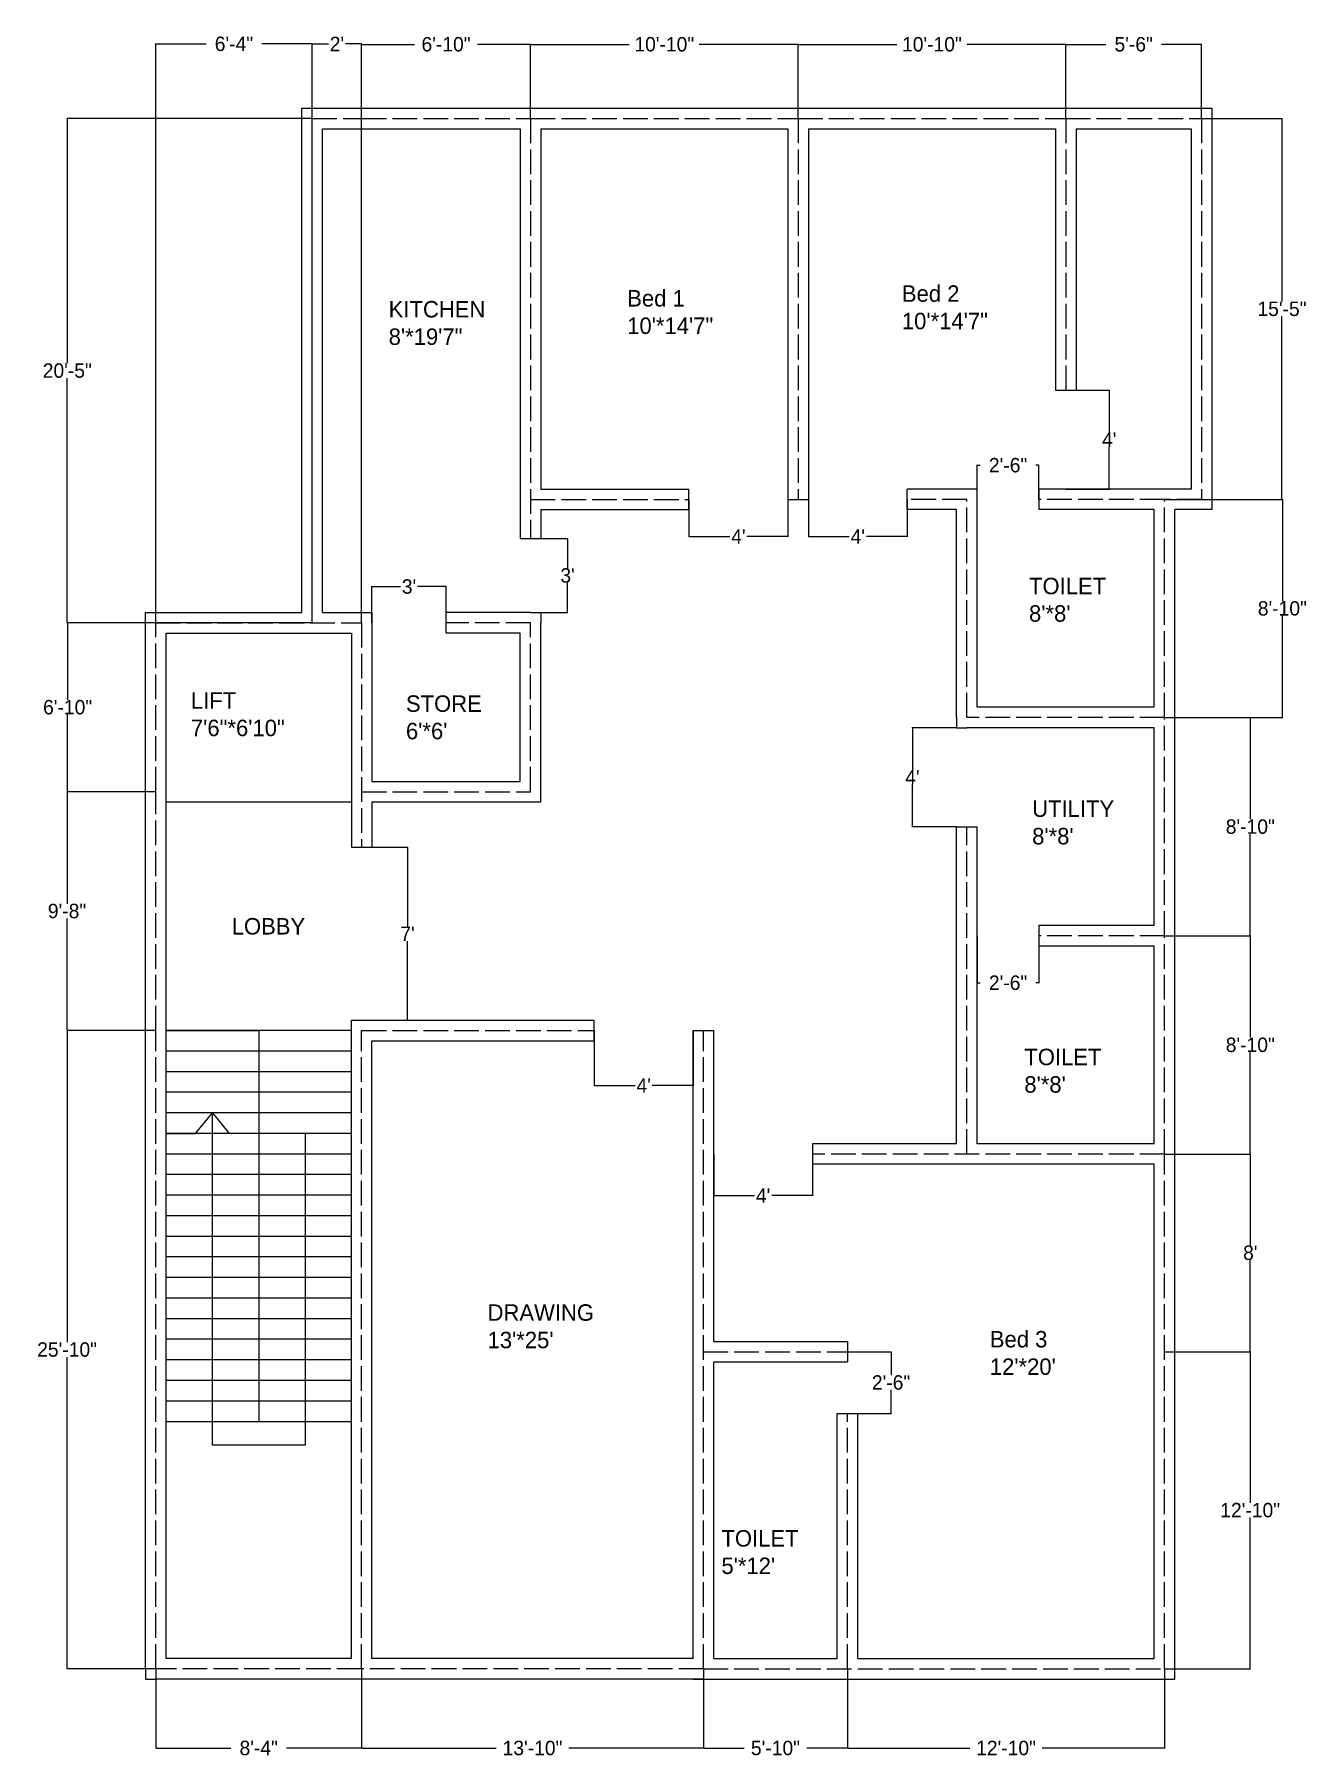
# Model space of a CAD drawing. Header units: inches. Extents: x -303 to 316, y -33 to 804.
import ezdxf

# ---------------------------------------------------------------- set-up
doc = ezdxf.new("R2010")
doc.units = ezdxf.units.IN
doc.header["$MEASUREMENT"] = 0
doc.linetypes.add('ACAD_ISO02W100', pattern=[15, 12, -3])
doc.layers.add('Layer1', color=7, linetype='ACAD_ISO02W100')
doc.dimstyles.get("Standard").update_dxf_attribs({"dimtxt": 7, "dimasz": 0.18, "dimexe": 0.18, "dimexo": 0.0625, "dimgap": 0.09, "dimtad": 0, "dimtih": 1, "dimtoh": 1, "dimdec": 0, "dimzin": 0, "dimdsep": 46, "dimlunit": 4, "dimtxsty": 'Standard', "dimcen": 0.09, "dimadec": 0, "dimazin": 0, "dimtfac": 1, "dimtdec": 0, "dimtofl": 0, "dimtmove": 0, "dimatfit": 3, "dimfxl": 1, "dimtolj": 1, "dimtzin": 0, "dimarcsym": 0})

# ---------------------------------------------------------------- blocks, each defined once
blk = doc.blocks.new('*D5')
at = {"color": 0, "lineweight": -2}
for p, q in [((-168.36, 763.47), (-287.46, 763.47)), ((-287.28, 763.29), (-287.28, 644.56)), ((-287.28, 518.65), (-287.28, 637.38)), ((-168.36, 518.47), (-287.46, 518.47))]:
    blk.add_line(p, q, dxfattribs=at)
at = {"color": 0}
for points in [[(-287.31, 763.29), (-287.25, 763.29), (-287.28, 763.47)], [(-287.31, 518.65), (-287.25, 518.65), (-287.28, 518.47)]]:
    blk.add_solid(points, dxfattribs=at)
at = {"layer": 'Defpoints', "color": 0}
for p in [(-287.28, 763.47), (-168.29, 763.47), (-168.29, 518.47)]:
    blk.add_point(p, dxfattribs=at)
at = {"color": 0, "insert": (-287.28, 640.97), "char_height": 7, "attachment_point": 5}
blk.add_mtext('\\A1;20\'-5"', dxfattribs=at)
blk = doc.blocks.new('*D6')
at = {"color": 0, "lineweight": -2}
for p, q in [((-244.29, 518.53), (-244.29, 799.86)), ((-244.11, 799.68), (-219.83, 799.68)), ((-168.54, 799.68), (-192.82, 799.68)), ((-168.36, 518.53), (-168.36, 799.86))]:
    blk.add_line(p, q, dxfattribs=at)
at = {"color": 0}
for points in [[(-244.11, 799.71), (-244.11, 799.65), (-244.29, 799.68)], [(-168.54, 799.71), (-168.54, 799.65), (-168.36, 799.68)]]:
    blk.add_solid(points, dxfattribs=at)
at = {"layer": 'Defpoints', "color": 0}
for p in [(-168.36, 799.68), (-244.29, 518.47), (-168.36, 518.47)]:
    blk.add_point(p, dxfattribs=at)
at = {"color": 0, "insert": (-206.32, 799.68), "char_height": 7, "attachment_point": 5}
blk.add_mtext('\\A1;6\'-4"', dxfattribs=at)
blk = doc.blocks.new('*D7')
at = {"color": 0, "lineweight": -2}
for p, q in [((-168.29, 518.53), (-168.29, 799.83)), ((-168.11, 799.65), (-160.47, 799.65)), ((-144.47, 799.65), (-152.12, 799.65)), ((-144.29, 518.53), (-144.29, 799.83))]:
    blk.add_line(p, q, dxfattribs=at)
at = {"color": 0}
for points in [[(-168.11, 799.68), (-168.11, 799.62), (-168.29, 799.65)], [(-144.47, 799.68), (-144.47, 799.62), (-144.29, 799.65)]]:
    blk.add_solid(points, dxfattribs=at)
at = {"layer": 'Defpoints', "color": 0}
for p in [(-144.29, 799.65), (-168.29, 518.47), (-144.29, 518.47)]:
    blk.add_point(p, dxfattribs=at)
at = {"color": 0, "insert": (-156.29, 799.65), "char_height": 7, "attachment_point": 5}
blk.add_mtext("\\A1;2'", dxfattribs=at)
blk = doc.blocks.new('*D8')
at = {"color": 0, "lineweight": -2}
for p, q in [((-144.29, 763.53), (-144.29, 799.65)), ((-144.11, 799.47), (-118.55, 799.47)), ((-62.47, 799.47), (-88.04, 799.47)), ((-62.29, 763.53), (-62.29, 799.65))]:
    blk.add_line(p, q, dxfattribs=at)
at = {"color": 0}
for points in [[(-144.11, 799.5), (-144.11, 799.44), (-144.29, 799.47)], [(-62.47, 799.5), (-62.47, 799.44), (-62.29, 799.47)]]:
    blk.add_solid(points, dxfattribs=at)
at = {"layer": 'Defpoints', "color": 0}
for p in [(-62.29, 799.47), (-144.29, 763.47), (-62.29, 763.47)]:
    blk.add_point(p, dxfattribs=at)
at = {"color": 0, "insert": (-103.29, 799.47), "char_height": 7, "attachment_point": 5}
blk.add_mtext('\\A1;6\'-10"', dxfattribs=at)
blk = doc.blocks.new('*D9')
at = {"color": 0, "lineweight": -2}
for p, q in [((-62.29, 763.53), (-62.29, 799.65)), ((-62.11, 799.47), (-14.3, 799.47)), ((67.53, 799.47), (19.71, 799.47)), ((67.71, 763.53), (67.71, 799.65))]:
    blk.add_line(p, q, dxfattribs=at)
at = {"color": 0}
for points in [[(-62.11, 799.5), (-62.11, 799.44), (-62.29, 799.47)], [(67.53, 799.5), (67.53, 799.44), (67.71, 799.47)]]:
    blk.add_solid(points, dxfattribs=at)
at = {"layer": 'Defpoints', "color": 0}
for p in [(67.71, 799.47), (-62.29, 763.47), (67.71, 763.47)]:
    blk.add_point(p, dxfattribs=at)
at = {"color": 0, "insert": (2.71, 799.47), "char_height": 7, "attachment_point": 5}
blk.add_mtext('\\A1;10\'-10"', dxfattribs=at)
blk = doc.blocks.new('*D10')
at = {"color": 0, "lineweight": -2}
for p, q in [((67.71, 763.6), (67.71, 799.65)), ((67.89, 799.47), (115.7, 799.47)), ((197.53, 799.47), (149.71, 799.47)), ((197.71, 763.53), (197.71, 799.65))]:
    blk.add_line(p, q, dxfattribs=at)
at = {"color": 0}
for points in [[(67.89, 799.5), (67.89, 799.44), (67.71, 799.47)], [(197.53, 799.5), (197.53, 799.44), (197.71, 799.47)]]:
    blk.add_solid(points, dxfattribs=at)
at = {"layer": 'Defpoints', "color": 0}
for p in [(197.71, 799.47), (67.71, 763.53), (197.71, 763.47)]:
    blk.add_point(p, dxfattribs=at)
at = {"color": 0, "insert": (132.71, 799.47), "char_height": 7, "attachment_point": 5}
blk.add_mtext('\\A1;10\'-10"', dxfattribs=at)
blk = doc.blocks.new('*D12')
at = {"color": 0, "lineweight": -2}
for p, q in [((197.71, 763.6), (197.71, 799.65)), ((197.89, 799.47), (217.2, 799.47)), ((263.53, 799.47), (244.21, 799.47)), ((263.71, 763.53), (263.71, 799.65))]:
    blk.add_line(p, q, dxfattribs=at)
at = {"color": 0}
for points in [[(197.89, 799.5), (197.89, 799.44), (197.71, 799.47)], [(263.53, 799.5), (263.53, 799.44), (263.71, 799.47)]]:
    blk.add_solid(points, dxfattribs=at)
at = {"layer": 'Defpoints', "color": 0}
for p in [(263.71, 799.47), (197.71, 763.53), (263.71, 763.47)]:
    blk.add_point(p, dxfattribs=at)
at = {"color": 0, "insert": (230.71, 799.47), "char_height": 7, "attachment_point": 5}
blk.add_mtext('\\A1;5\'-6"', dxfattribs=at)
blk = doc.blocks.new('*D13')
at = {"color": 0, "lineweight": -2}
for p, q in [((263.77, 763.47), (302.93, 763.47)), ((302.75, 763.29), (302.75, 674.56)), ((302.75, 578.65), (302.75, 667.38)), ((263.77, 578.47), (302.93, 578.47))]:
    blk.add_line(p, q, dxfattribs=at)
at = {"color": 0}
for points in [[(302.72, 763.29), (302.78, 763.29), (302.75, 763.47)], [(302.72, 578.65), (302.78, 578.65), (302.75, 578.47)]]:
    blk.add_solid(points, dxfattribs=at)
at = {"layer": 'Defpoints', "color": 0}
for p in [(263.71, 763.47), (263.71, 578.47), (302.75, 578.47)]:
    blk.add_point(p, dxfattribs=at)
at = {"color": 0, "insert": (302.75, 670.97), "char_height": 7, "attachment_point": 5}
blk.add_mtext('\\A1;15\'-5"', dxfattribs=at)
blk = doc.blocks.new('*D14')
at = {"color": 0, "lineweight": -2}
for p, q in [((197.77, 631.47), (219.02, 631.47)), ((218.84, 631.29), (218.84, 611.06)), ((218.84, 583.65), (218.84, 603.88)), ((197.77, 583.47), (219.02, 583.47))]:
    blk.add_line(p, q, dxfattribs=at)
at = {"color": 0}
for points in [[(218.81, 631.29), (218.87, 631.29), (218.84, 631.47)], [(218.81, 583.65), (218.87, 583.65), (218.84, 583.47)]]:
    blk.add_solid(points, dxfattribs=at)
at = {"layer": 'Defpoints', "color": 0}
for p in [(197.71, 631.47), (197.71, 583.47), (218.84, 583.47)]:
    blk.add_point(p, dxfattribs=at)
at = {"color": 0, "insert": (218.84, 607.47), "char_height": 7, "attachment_point": 5}
blk.add_mtext("\\A1;4'", dxfattribs=at)
blk = doc.blocks.new('*D16')
at = {"color": 0, "lineweight": -2}
for p, q in [((154.71, 578.53), (154.71, 595.21)), ((154.89, 595.03), (156.2, 595.03)), ((184.53, 595.03), (183.21, 595.03)), ((184.71, 578.53), (184.71, 595.21))]:
    blk.add_line(p, q, dxfattribs=at)
at = {"color": 0}
for points in [[(154.89, 595.06), (154.89, 595), (154.71, 595.03)], [(184.53, 595.06), (184.53, 595), (184.71, 595.03)]]:
    blk.add_solid(points, dxfattribs=at)
at = {"layer": 'Defpoints', "color": 0}
for p in [(154.71, 595.03), (154.71, 578.47), (184.71, 578.47)]:
    blk.add_point(p, dxfattribs=at)
at = {"color": 0, "insert": (169.71, 595.03), "char_height": 7, "attachment_point": 5}
blk.add_mtext('\\A1;2\'-6"', dxfattribs=at)
blk = doc.blocks.new('*D17')
at = {"color": 0, "lineweight": -2}
for p, q in [((72.71, 578.41), (72.71, 560.23)), ((120.71, 578.41), (120.71, 560.23)), ((72.89, 560.41), (92.53, 560.41)), ((120.53, 560.41), (100.88, 560.41))]:
    blk.add_line(p, q, dxfattribs=at)
at = {"color": 0}
for points in [[(72.89, 560.44), (72.89, 560.38), (72.71, 560.41)], [(120.53, 560.44), (120.53, 560.38), (120.71, 560.41)]]:
    blk.add_solid(points, dxfattribs=at)
at = {"layer": 'Defpoints', "color": 0}
for p in [(72.71, 578.47), (120.71, 578.47), (72.71, 560.41)]:
    blk.add_point(p, dxfattribs=at)
at = {"color": 0, "insert": (96.71, 560.41), "char_height": 7, "attachment_point": 5}
blk.add_mtext("\\A1;4'", dxfattribs=at)
blk = doc.blocks.new('*D18')
at = {"color": 0, "lineweight": -2}
for p, q in [((14.71, 578.41), (14.71, 560.23)), ((62.71, 578.41), (62.71, 560.23)), ((14.89, 560.41), (34.53, 560.41)), ((62.53, 560.41), (42.88, 560.41))]:
    blk.add_line(p, q, dxfattribs=at)
at = {"color": 0}
for points in [[(14.89, 560.44), (14.89, 560.38), (14.71, 560.41)], [(62.53, 560.44), (62.53, 560.38), (62.71, 560.41)]]:
    blk.add_solid(points, dxfattribs=at)
at = {"layer": 'Defpoints', "color": 0}
for p in [(14.71, 578.47), (62.71, 578.47), (62.71, 560.41)]:
    blk.add_point(p, dxfattribs=at)
at = {"color": 0, "insert": (38.71, 560.41), "char_height": 7, "attachment_point": 5}
blk.add_mtext("\\A1;4'", dxfattribs=at)
blk = doc.blocks.new('*D19')
at = {"color": 0, "lineweight": -2}
for p, q in [((-62.23, 559.47), (-44.09, 559.47)), ((-44.27, 559.29), (-44.27, 545.06)), ((-44.27, 523.65), (-44.27, 537.88)), ((-62.23, 523.47), (-44.09, 523.47))]:
    blk.add_line(p, q, dxfattribs=at)
at = {"color": 0}
for points in [[(-44.3, 559.29), (-44.24, 559.29), (-44.27, 559.47)], [(-44.3, 523.65), (-44.24, 523.65), (-44.27, 523.47)]]:
    blk.add_solid(points, dxfattribs=at)
at = {"layer": 'Defpoints', "color": 0}
for p in [(-62.29, 559.47), (-62.29, 523.47), (-44.27, 523.47)]:
    blk.add_point(p, dxfattribs=at)
at = {"color": 0, "insert": (-44.27, 541.47), "char_height": 7, "attachment_point": 5}
blk.add_mtext("\\A1;3'", dxfattribs=at)
blk = doc.blocks.new('*D20')
at = {"color": 0, "lineweight": -2}
for p, q in [((-139.29, 518.53), (-139.29, 536.25)), ((-139.11, 536.07), (-125.47, 536.07)), ((-103.47, 536.07), (-117.12, 536.07)), ((-103.29, 518.53), (-103.29, 536.25))]:
    blk.add_line(p, q, dxfattribs=at)
at = {"color": 0}
for points in [[(-139.11, 536.1), (-139.11, 536.04), (-139.29, 536.07)], [(-103.47, 536.1), (-103.47, 536.04), (-103.29, 536.07)]]:
    blk.add_solid(points, dxfattribs=at)
at = {"layer": 'Defpoints', "color": 0}
for p in [(-139.29, 536.07), (-139.29, 518.47), (-103.29, 518.47)]:
    blk.add_point(p, dxfattribs=at)
at = {"color": 0, "insert": (-121.29, 536.07), "char_height": 7, "attachment_point": 5}
blk.add_mtext("\\A1;3'", dxfattribs=at)
blk = doc.blocks.new('*D21')
at = {"color": 0, "lineweight": -2}
for p, q in [((-244.36, 320.47), (-287.55, 320.47)), ((-287.37, 320.29), (-287.37, 169.06)), ((-287.37, 10.65), (-287.37, 161.88)), ((-244.36, 10.47), (-287.55, 10.47))]:
    blk.add_line(p, q, dxfattribs=at)
at = {"color": 0}
for points in [[(-287.4, 320.29), (-287.34, 320.29), (-287.37, 320.47)], [(-287.4, 10.65), (-287.34, 10.65), (-287.37, 10.47)]]:
    blk.add_solid(points, dxfattribs=at)
at = {"layer": 'Defpoints', "color": 0}
for p in [(-287.37, 320.47), (-244.29, 320.47), (-244.29, 10.47)]:
    blk.add_point(p, dxfattribs=at)
at = {"color": 0, "insert": (-287.37, 165.47), "char_height": 7, "attachment_point": 5}
blk.add_mtext('\\A1;25\'-10"', dxfattribs=at)
blk = doc.blocks.new('*D22')
at = {"color": 0, "lineweight": -2}
for p, q in [((-244.36, 436.47), (-287.57, 436.47)), ((-287.39, 436.29), (-287.39, 382.06)), ((-287.39, 320.65), (-287.39, 374.88)), ((-244.36, 320.47), (-287.57, 320.47))]:
    blk.add_line(p, q, dxfattribs=at)
at = {"color": 0}
for points in [[(-287.42, 436.29), (-287.36, 436.29), (-287.39, 436.47)], [(-287.42, 320.65), (-287.36, 320.65), (-287.39, 320.47)]]:
    blk.add_solid(points, dxfattribs=at)
at = {"layer": 'Defpoints', "color": 0}
for p in [(-287.39, 436.47), (-244.29, 436.47), (-244.29, 320.47)]:
    blk.add_point(p, dxfattribs=at)
at = {"color": 0, "insert": (-287.39, 378.47), "char_height": 7, "attachment_point": 5}
blk.add_mtext('\\A1;9\'-8"', dxfattribs=at)
blk = doc.blocks.new('*D23')
at = {"color": 0, "lineweight": -2}
for p, q in [((-244.36, 518.47), (-287.28, 518.47)), ((-287.1, 518.29), (-287.1, 481.06)), ((-287.1, 436.65), (-287.1, 473.88)), ((-244.36, 436.47), (-287.28, 436.47))]:
    blk.add_line(p, q, dxfattribs=at)
at = {"color": 0}
for points in [[(-287.13, 518.29), (-287.07, 518.29), (-287.1, 518.47)], [(-287.13, 436.65), (-287.07, 436.65), (-287.1, 436.47)]]:
    blk.add_solid(points, dxfattribs=at)
at = {"layer": 'Defpoints', "color": 0}
for p in [(-287.1, 518.47), (-244.29, 518.47), (-244.29, 436.47)]:
    blk.add_point(p, dxfattribs=at)
at = {"color": 0, "insert": (-287.1, 477.47), "char_height": 7, "attachment_point": 5}
blk.add_mtext('\\A1;6\'-10"', dxfattribs=at)
blk = doc.blocks.new('*D24')
at = {"color": 0, "lineweight": -2}
for p, q in [((-244.29, 10.41), (-244.29, -28.26)), ((-144.29, 10.41), (-144.29, -28.26)), ((-244.11, -28.08), (-207.8, -28.08)), ((-144.47, -28.08), (-180.79, -28.08))]:
    blk.add_line(p, q, dxfattribs=at)
at = {"color": 0}
for points in [[(-244.11, -28.05), (-244.11, -28.11), (-244.29, -28.08)], [(-144.47, -28.05), (-144.47, -28.11), (-144.29, -28.08)]]:
    blk.add_solid(points, dxfattribs=at)
at = {"layer": 'Defpoints', "color": 0}
for p in [(-244.29, 10.47), (-144.29, 10.47), (-144.29, -28.08)]:
    blk.add_point(p, dxfattribs=at)
at = {"color": 0, "insert": (-194.29, -28.08), "char_height": 7, "attachment_point": 5}
blk.add_mtext('\\A1;8\'-4"', dxfattribs=at)
blk = doc.blocks.new('*D25')
at = {"color": 0, "lineweight": -2}
for p, q in [((-144.29, 10.41), (-144.29, -28.26)), ((21.71, 10.41), (21.71, -28.26)), ((-144.11, -28.08), (-78.88, -28.08)), ((21.53, -28.08), (-43.7, -28.08))]:
    blk.add_line(p, q, dxfattribs=at)
at = {"color": 0}
for points in [[(-144.11, -28.05), (-144.11, -28.11), (-144.29, -28.08)], [(21.53, -28.05), (21.53, -28.11), (21.71, -28.08)]]:
    blk.add_solid(points, dxfattribs=at)
at = {"layer": 'Defpoints', "color": 0}
for p in [(-144.29, 10.47), (21.71, 10.47), (21.71, -28.08)]:
    blk.add_point(p, dxfattribs=at)
at = {"color": 0, "insert": (-61.29, -28.08), "char_height": 7, "attachment_point": 5}
blk.add_mtext('\\A1;13\'-10"', dxfattribs=at)
blk = doc.blocks.new('*D26')
at = {"color": 0, "lineweight": -2}
for p, q in [((21.71, 10.41), (21.71, -28.26)), ((91.71, 10.41), (91.71, -28.26)), ((21.89, -28.08), (41.45, -28.08)), ((91.53, -28.08), (71.96, -28.08))]:
    blk.add_line(p, q, dxfattribs=at)
at = {"color": 0}
for points in [[(21.89, -28.05), (21.89, -28.11), (21.71, -28.08)], [(91.53, -28.05), (91.53, -28.11), (91.71, -28.08)]]:
    blk.add_solid(points, dxfattribs=at)
at = {"layer": 'Defpoints', "color": 0}
for p in [(21.71, 10.47), (91.71, 10.47), (91.71, -28.08)]:
    blk.add_point(p, dxfattribs=at)
at = {"color": 0, "insert": (56.71, -28.08), "char_height": 7, "attachment_point": 5}
blk.add_mtext('\\A1;5\'-10"', dxfattribs=at)
blk = doc.blocks.new('*D27')
at = {"color": 0, "lineweight": -2}
for p, q in [((91.71, 10.35), (91.71, -28.26)), ((245.71, 10.41), (245.71, -28.26)), ((91.89, -28.08), (151.12, -28.08)), ((245.53, -28.08), (186.3, -28.08))]:
    blk.add_line(p, q, dxfattribs=at)
at = {"color": 0}
for points in [[(91.89, -28.05), (91.89, -28.11), (91.71, -28.08)], [(245.53, -28.05), (245.53, -28.11), (245.71, -28.08)]]:
    blk.add_solid(points, dxfattribs=at)
at = {"layer": 'Defpoints', "color": 0}
for p in [(91.71, 10.41), (245.71, 10.47), (245.71, -28.08)]:
    blk.add_point(p, dxfattribs=at)
at = {"color": 0, "insert": (168.71, -28.08), "char_height": 7, "attachment_point": 5}
blk.add_mtext('\\A1;12\'-10"', dxfattribs=at)
blk = doc.blocks.new('*D28')
at = {"color": 0, "lineweight": -2}
for p, q in [((245.77, 164.47), (287.48, 164.47)), ((287.3, 164.29), (287.3, 91.06)), ((287.3, 10.65), (287.3, 83.88)), ((245.77, 10.47), (287.48, 10.47))]:
    blk.add_line(p, q, dxfattribs=at)
at = {"color": 0}
for points in [[(287.27, 164.29), (287.33, 164.29), (287.3, 164.47)], [(287.27, 10.65), (287.33, 10.65), (287.3, 10.47)]]:
    blk.add_solid(points, dxfattribs=at)
at = {"layer": 'Defpoints', "color": 0}
for p in [(245.71, 164.47), (287.3, 164.47), (245.71, 10.47)]:
    blk.add_point(p, dxfattribs=at)
at = {"color": 0, "insert": (287.3, 87.47), "char_height": 7, "attachment_point": 5}
blk.add_mtext('\\A1;12\'-10"', dxfattribs=at)
blk = doc.blocks.new('*D29')
at = {"color": 0, "lineweight": -2}
for p, q in [((91.77, 164.47), (113.05, 164.47)), ((112.87, 164.29), (112.87, 153.06)), ((112.87, 134.65), (112.87, 145.88)), ((91.77, 134.47), (113.05, 134.47))]:
    blk.add_line(p, q, dxfattribs=at)
at = {"color": 0}
for points in [[(112.84, 164.29), (112.9, 164.29), (112.87, 164.47)], [(112.84, 134.65), (112.9, 134.65), (112.87, 134.47)]]:
    blk.add_solid(points, dxfattribs=at)
at = {"layer": 'Defpoints', "color": 0}
for p in [(91.71, 164.47), (112.87, 164.47), (91.71, 134.47)]:
    blk.add_point(p, dxfattribs=at)
at = {"color": 0, "insert": (112.87, 149.47), "char_height": 7, "attachment_point": 5}
blk.add_mtext('\\A1;2\'-6"', dxfattribs=at)
blk = doc.blocks.new('*D30')
at = {"color": 0, "lineweight": -2}
for p, q in [((-31.29, 320.41), (-31.29, 293.62)), ((16.71, 320.41), (16.71, 293.62)), ((-31.11, 293.8), (-11.47, 293.8)), ((16.53, 293.8), (-3.12, 293.8))]:
    blk.add_line(p, q, dxfattribs=at)
at = {"color": 0}
for points in [[(-31.11, 293.83), (-31.11, 293.77), (-31.29, 293.8)], [(16.53, 293.83), (16.53, 293.77), (16.71, 293.8)]]:
    blk.add_solid(points, dxfattribs=at)
at = {"layer": 'Defpoints', "color": 0}
for p in [(-31.29, 320.47), (16.71, 320.47), (16.71, 293.8)]:
    blk.add_point(p, dxfattribs=at)
at = {"color": 0, "insert": (-7.29, 293.8), "char_height": 7, "attachment_point": 5}
blk.add_mtext("\\A1;4'", dxfattribs=at)
blk = doc.blocks.new('*D31')
at = {"color": 0, "lineweight": -2}
for p, q in [((26.71, 260.41), (26.71, 240.11)), ((74.71, 260.41), (74.71, 240.11)), ((26.89, 240.29), (46.53, 240.29)), ((74.53, 240.29), (54.88, 240.29))]:
    blk.add_line(p, q, dxfattribs=at)
at = {"color": 0}
for points in [[(26.89, 240.32), (26.89, 240.26), (26.71, 240.29)], [(74.53, 240.32), (74.53, 240.26), (74.71, 240.29)]]:
    blk.add_solid(points, dxfattribs=at)
at = {"layer": 'Defpoints', "color": 0}
for p in [(26.71, 260.47), (74.71, 260.47), (26.71, 240.29)]:
    blk.add_point(p, dxfattribs=at)
at = {"color": 0, "insert": (50.71, 240.29), "char_height": 7, "attachment_point": 5}
blk.add_mtext("\\A1;4'", dxfattribs=at)
blk = doc.blocks.new('*D32')
at = {"color": 0, "lineweight": -2}
for p, q in [((-144.23, 409.47), (-121.82, 409.47)), ((-122, 409.29), (-122, 371.06)), ((-122, 325.65), (-122, 363.88)), ((-144.23, 325.47), (-121.82, 325.47))]:
    blk.add_line(p, q, dxfattribs=at)
at = {"color": 0}
for points in [[(-122.03, 409.29), (-121.97, 409.29), (-122, 409.47)], [(-122.03, 325.65), (-121.97, 325.65), (-122, 325.47)]]:
    blk.add_solid(points, dxfattribs=at)
at = {"layer": 'Defpoints', "color": 0}
for p in [(-144.29, 409.47), (-144.29, 325.47), (-122, 325.47)]:
    blk.add_point(p, dxfattribs=at)
at = {"color": 0, "insert": (-122, 367.47), "char_height": 7, "attachment_point": 5}
blk.add_mtext("\\A1;7'", dxfattribs=at)
blk = doc.blocks.new('*D33')
at = {"color": 0, "lineweight": -2}
for p, q in [((245.77, 260.47), (287.54, 260.47)), ((287.36, 260.29), (287.36, 216.06)), ((287.36, 164.65), (287.36, 208.88)), ((245.83, 164.47), (287.54, 164.47))]:
    blk.add_line(p, q, dxfattribs=at)
at = {"color": 0}
for points in [[(287.33, 260.29), (287.39, 260.29), (287.36, 260.47)], [(287.33, 164.65), (287.39, 164.65), (287.36, 164.47)]]:
    blk.add_solid(points, dxfattribs=at)
at = {"layer": 'Defpoints', "color": 0}
for p in [(245.71, 260.47), (287.36, 260.47), (245.77, 164.47)]:
    blk.add_point(p, dxfattribs=at)
at = {"color": 0, "insert": (287.36, 212.47), "char_height": 7, "attachment_point": 5}
blk.add_mtext("\\A1;8'", dxfattribs=at)
blk = doc.blocks.new('*D34')
at = {"color": 0, "lineweight": -2}
for p, q in [((245.77, 366.47), (287.54, 366.47)), ((287.36, 366.29), (287.36, 317.06)), ((287.36, 260.65), (287.36, 309.88)), ((245.77, 260.47), (287.54, 260.47))]:
    blk.add_line(p, q, dxfattribs=at)
at = {"color": 0}
for points in [[(287.33, 366.29), (287.39, 366.29), (287.36, 366.47)], [(287.33, 260.65), (287.39, 260.65), (287.36, 260.47)]]:
    blk.add_solid(points, dxfattribs=at)
at = {"layer": 'Defpoints', "color": 0}
for p in [(245.71, 366.47), (287.36, 366.47), (245.71, 260.47)]:
    blk.add_point(p, dxfattribs=at)
at = {"color": 0, "insert": (287.36, 313.47), "char_height": 7, "attachment_point": 5}
blk.add_mtext('\\A1;8\'-10"', dxfattribs=at)
blk = doc.blocks.new('*D35')
at = {"color": 0, "lineweight": -2}
for p, q in [((245.77, 472.47), (287.54, 472.47)), ((287.36, 472.29), (287.36, 423.06)), ((287.36, 366.65), (287.36, 415.88)), ((245.83, 366.47), (287.54, 366.47))]:
    blk.add_line(p, q, dxfattribs=at)
at = {"color": 0}
for points in [[(287.33, 472.29), (287.39, 472.29), (287.36, 472.47)], [(287.33, 366.65), (287.39, 366.65), (287.36, 366.47)]]:
    blk.add_solid(points, dxfattribs=at)
at = {"layer": 'Defpoints', "color": 0}
for p in [(245.71, 472.47), (287.36, 472.47), (245.77, 366.47)]:
    blk.add_point(p, dxfattribs=at)
at = {"color": 0, "insert": (287.36, 419.47), "char_height": 7, "attachment_point": 5}
blk.add_mtext('\\A1;8\'-10"', dxfattribs=at)
blk = doc.blocks.new('*D36')
at = {"color": 0, "lineweight": -2}
for p, q in [((154.71, 366.41), (154.71, 343.46)), ((184.71, 366.41), (184.71, 343.46)), ((154.89, 343.64), (156.2, 343.64)), ((184.53, 343.64), (183.21, 343.64))]:
    blk.add_line(p, q, dxfattribs=at)
at = {"color": 0}
for points in [[(154.89, 343.67), (154.89, 343.61), (154.71, 343.64)], [(184.53, 343.67), (184.53, 343.61), (184.71, 343.64)]]:
    blk.add_solid(points, dxfattribs=at)
at = {"layer": 'Defpoints', "color": 0}
for p in [(154.71, 366.47), (184.71, 366.47), (154.71, 343.64)]:
    blk.add_point(p, dxfattribs=at)
at = {"color": 0, "insert": (169.71, 343.64), "char_height": 7, "attachment_point": 5}
blk.add_mtext('\\A1;2\'-6"', dxfattribs=at)
blk = doc.blocks.new('*D37')
at = {"color": 0, "lineweight": -2}
for p, q in [((144.64, 467.47), (123.03, 467.47)), ((123.21, 467.29), (123.21, 447.06)), ((123.21, 419.65), (123.21, 439.88)), ((144.64, 419.47), (123.03, 419.47))]:
    blk.add_line(p, q, dxfattribs=at)
at = {"color": 0}
for points in [[(123.18, 467.29), (123.24, 467.29), (123.21, 467.47)], [(123.18, 419.65), (123.24, 419.65), (123.21, 419.47)]]:
    blk.add_solid(points, dxfattribs=at)
at = {"layer": 'Defpoints', "color": 0}
for p in [(144.71, 467.47), (123.21, 419.47), (144.71, 419.47)]:
    blk.add_point(p, dxfattribs=at)
at = {"color": 0, "insert": (123.21, 443.47), "char_height": 7, "attachment_point": 5}
blk.add_mtext("\\A1;4'", dxfattribs=at)
blk = doc.blocks.new('*D38')
at = {"color": 0, "lineweight": -2}
for p, q in [((245.77, 578.47), (303.11, 578.47)), ((302.93, 578.29), (302.93, 529.06)), ((302.93, 472.65), (302.93, 521.88)), ((245.77, 472.47), (303.11, 472.47))]:
    blk.add_line(p, q, dxfattribs=at)
at = {"color": 0}
for points in [[(302.9, 578.29), (302.96, 578.29), (302.93, 578.47)], [(302.9, 472.65), (302.96, 472.65), (302.93, 472.47)]]:
    blk.add_solid(points, dxfattribs=at)
at = {"layer": 'Defpoints', "color": 0}
for p in [(245.71, 578.47), (302.93, 578.47), (245.71, 472.47)]:
    blk.add_point(p, dxfattribs=at)
at = {"color": 0, "insert": (302.93, 525.47), "char_height": 7, "attachment_point": 5}
blk.add_mtext('\\A1;8\'-10"', dxfattribs=at)

msp = doc.modelspace()

# ---------------------------------------------------------------- linework, layer by layer
for p, q in [((-173.29, 523.47), (-173.29, 763.47)), ((-168.29, 768.47), (-144.29, 768.47)), ((-144.29, 768.47), (-62.29, 768.47)), ((-62.29, 768.47), (67.71, 768.47)), ((67.71, 768.47), (197.71, 768.47)), ((197.71, 768.47), (263.71, 768.47)), ((268.71, 763.47), (268.71, 578.47)), ((-163.29, 523.47), (-163.29, 758.47)), ((-163.29, 758.47), (-144.29, 758.47)), ((-144.29, 758.47), (-67.29, 758.47)), ((-67.29, 758.47), (-67.29, 559.47)), ((-57.29, 758.47), (-57.29, 583.47)), ((-57.29, 758.47), (62.71, 758.47)), ((62.71, 758.47), (62.71, 578.47)), ((72.71, 758.47), (72.71, 578.47)), ((72.71, 758.47), (192.71, 758.47)), ((192.71, 758.47), (192.71, 631.47)), ((202.71, 758.47), (202.71, 631.47)), ((202.71, 758.47), (258.71, 758.47)), ((258.71, 758.47), (258.71, 583.47)), ((-57.29, 583.47), (14.71, 583.47)), ((149.71, 583.47), (120.71, 583.47)), ((154.71, 477.47), (154.71, 578.47)), ((245.71, 583.47), (184.71, 583.47)), ((258.71, 583.47), (245.71, 583.47)), ((-57.29, 573.47), (14.71, 573.47)), ((-57.29, 573.47), (-57.29, 559.47)), ((144.71, 573.47), (120.71, 573.47)), ((144.71, 472.47), (144.71, 573.47)), ((240.71, 573.47), (184.71, 573.47)), ((240.71, 477.47), (240.71, 573.47)), ((250.71, 472.47), (250.71, 573.47)), ((263.71, 573.47), (250.71, 573.47)), ((-244.29, 523.47), (-173.29, 523.47)), ((-163.29, 523.47), (-144.29, 523.47)), ((-62.29, 523.47), (-103.29, 523.47)), ((-249.29, 436.47), (-249.29, 518.47)), ((-239.29, 436.47), (-239.29, 513.47)), ((-239.29, 513.47), (-149.29, 513.47)), ((-149.29, 513.47), (-149.29, 409.47)), ((-139.29, 518.47), (-139.29, 441.47)), ((-67.29, 513.47), (-103.29, 513.47)), ((-67.29, 441.47), (-67.29, 513.47)), ((-57.29, 436.47), (-57.29, 518.47)), ((240.71, 477.47), (154.71, 477.47)), ((250.71, 366.47), (250.71, 472.47)), ((240.71, 467.47), (149.71, 467.47)), ((240.71, 371.47), (240.71, 467.47)), ((-249.29, 320.47), (-249.29, 436.47)), ((-239.29, 320.47), (-239.29, 436.47)), ((-139.29, 441.47), (-67.29, 441.47)), ((-239.29, 431.47), (-149.29, 431.47)), ((-139.29, 431.47), (-62.29, 431.47)), ((-139.29, 431.47), (-139.29, 409.47)), ((144.71, 265.47), (144.71, 419.47)), ((154.71, 265.47), (154.71, 419.47)), ((240.71, 371.47), (184.71, 371.47)), ((240.71, 361.47), (184.71, 361.47)), ((240.71, 265.47), (240.71, 361.47)), ((250.71, 260.47), (250.71, 366.47)), ((-249.29, 10.47), (-249.29, 320.47)), ((-239.29, 15.47), (-239.29, 320.47)), ((-149.29, 320.47), (-239.29, 320.47)), ((-239.29, 320.47), (-194.29, 320.47)), ((-194.29, 320.47), (-194.29, 130.47)), ((-149.29, 15.47), (-149.29, 320.47)), ((-144.29, 325.47), (-31.29, 325.47)), ((16.71, 15.47), (16.71, 320.47)), ((16.71, 320.47), (26.71, 320.47)), ((26.71, 169.47), (26.71, 320.47)), ((-149.29, 310.47), (-239.29, 310.47)), ((-139.29, 15.47), (-139.29, 315.47)), ((-139.29, 315.47), (-31.29, 315.47)), ((-149.29, 300.47), (-239.29, 300.47)), ((-149.29, 290.47), (-239.29, 290.47)), ((-149.29, 280.47), (-239.29, 280.47)), ((-224.94, 270.47), (-216.79, 280.47)), ((-216.79, 119.03), (-216.79, 280.47)), ((-216.79, 280.47), (-208.72, 270.47)), ((-149.29, 270.47), (-239.29, 270.47)), ((-239.29, 270.47), (-239.29, 270.47)), ((-239.29, 270.47), (-224.94, 270.47)), ((-149.29, 270.47), (-171.79, 270.47)), ((-171.79, 270.47), (-171.79, 119.03)), ((-149.29, 260.47), (-239.29, 260.47)), ((74.71, 265.47), (74.71, 255.47)), ((144.71, 265.47), (74.71, 265.47)), ((240.71, 265.47), (154.71, 265.47)), ((250.71, 5.47), (250.71, 265.47)), ((240.71, 255.47), (74.71, 255.47)), ((240.71, 15.47), (240.71, 255.47)), ((-149.29, 250.47), (-239.29, 250.47)), ((-149.29, 240.47), (-239.29, 240.47)), ((-149.29, 230.47), (-239.29, 230.47)), ((-149.29, 220.47), (-239.29, 220.47)), ((-149.29, 210.47), (-239.29, 210.47)), ((-149.29, 200.47), (-239.29, 200.47)), ((-149.29, 190.47), (-239.29, 190.47)), ((-149.29, 180.47), (-239.29, 180.47)), ((-149.29, 170.47), (-239.29, 170.47)), ((26.71, 169.47), (91.71, 169.47)), ((91.71, 169.47), (91.71, 159.47)), ((-149.29, 160.47), (-239.29, 160.47)), ((26.71, 159.47), (91.71, 159.47)), ((26.71, 15.47), (26.71, 159.47)), ((-149.29, 150.47), (-239.29, 150.47)), ((-149.29, 140.47), (-239.29, 140.47)), ((86.71, 15.47), (86.71, 134.47)), ((86.71, 134.47), (96.71, 134.47)), ((96.71, 15.47), (96.71, 134.47)), ((-149.29, 130.47), (-239.29, 130.47)), ((-171.79, 119.03), (-216.79, 119.03)), ((-249.29, 10.47), (-249.29, 5.47)), ((-149.29, 15.47), (-239.29, 15.47)), ((16.71, 15.47), (-139.29, 15.47)), ((26.71, 15.47), (86.71, 15.47)), ((96.71, 15.47), (240.71, 15.47)), ((-249.29, 5.47), (-244.29, 5.47)), ((-144.29, 5.47), (-244.29, 5.47)), ((21.71, 5.47), (-144.29, 5.47)), ((16.71, 5.47), (250.71, 5.47))]:
    msp.add_line(p, q)
at = {"layer": 'Layer1'}
for p, q in [((-173.29, 763.47), (-173.29, 768.47)), ((-173.29, 768.47), (-168.29, 768.47)), ((-168.29, 518.47), (-168.29, 763.47)), ((-168.29, 763.47), (-144.29, 763.47)), ((-144.29, 763.47), (-62.29, 763.47)), ((-62.29, 768.47), (67.71, 768.47)), ((-62.29, 763.47), (67.71, 763.47)), ((-62.29, 763.47), (-62.29, 559.47)), ((67.71, 763.47), (197.71, 763.47)), ((67.71, 763.47), (67.71, 578.47)), ((197.71, 768.47), (263.71, 768.47)), ((197.71, 768.47), (263.71, 768.47)), ((197.71, 768.47), (263.71, 768.47)), ((197.71, 768.47), (263.71, 768.47)), ((197.71, 763.47), (263.71, 763.47)), ((197.71, 763.47), (197.71, 631.47)), ((263.71, 768.47), (268.71, 768.47)), ((263.71, 763.47), (263.71, 578.47)), ((268.71, 768.47), (268.71, 763.47)), ((192.71, 631.47), (202.71, 631.47)), ((-62.29, 578.47), (14.71, 578.47)), ((14.71, 573.47), (14.71, 583.47)), ((62.71, 578.47), (72.71, 578.47)), ((120.71, 573.47), (120.71, 583.47)), ((149.71, 578.47), (120.71, 578.47)), ((154.71, 583.47), (149.71, 583.47)), ((149.71, 472.47), (149.71, 578.47)), ((154.71, 578.47), (154.71, 583.47)), ((184.71, 583.47), (184.71, 573.47)), ((245.71, 578.47), (184.71, 578.47)), ((245.71, 472.47), (245.71, 578.47)), ((263.71, 578.47), (245.71, 578.47)), ((268.71, 578.47), (268.71, 573.47)), ((268.71, 573.47), (263.71, 573.47)), ((-67.29, 559.47), (-57.29, 559.47)), ((-249.29, 518.47), (-249.29, 523.47)), ((-249.29, 523.47), (-244.29, 523.47)), ((-144.29, 523.47), (-139.29, 523.47)), ((-139.29, 523.47), (-139.29, 518.47)), ((-103.29, 513.47), (-103.29, 523.47)), ((-62.29, 523.47), (-57.29, 523.47)), ((-57.29, 523.47), (-57.29, 518.47)), ((-249.29, 436.47), (-249.29, 518.47)), ((-244.29, 436.47), (-244.29, 518.47)), ((-244.29, 518.47), (-144.29, 518.47)), ((-144.29, 518.47), (-144.29, 409.47)), ((-62.29, 518.47), (-103.29, 518.47)), ((-62.29, 436.47), (-62.29, 518.47)), ((144.71, 472.47), (144.71, 467.47)), ((245.71, 472.47), (149.71, 472.47)), ((245.71, 366.47), (245.71, 472.47)), ((144.71, 467.47), (149.71, 467.47)), ((-244.29, 320.47), (-244.29, 436.47)), ((-144.29, 436.47), (-62.29, 436.47)), ((-139.29, 441.47), (-67.29, 441.47)), ((-57.29, 431.47), (-57.29, 436.47)), ((-62.29, 431.47), (-57.29, 431.47)), ((144.71, 419.47), (154.71, 419.47)), ((149.71, 260.47), (149.71, 419.47)), ((-149.29, 409.47), (-139.29, 409.47)), ((184.71, 371.47), (184.71, 361.47)), ((245.71, 366.47), (184.71, 366.47)), ((245.71, 260.47), (245.71, 366.47)), ((-244.29, 10.47), (-244.29, 320.47)), ((-149.29, 320.47), (-149.29, 325.47)), ((-149.29, 325.47), (-144.29, 325.47)), ((-144.29, 10.47), (-144.29, 320.47)), ((-144.29, 320.47), (-31.29, 320.47)), ((-31.29, 315.47), (-31.29, 325.47)), ((21.71, 10.47), (21.71, 320.47)), ((245.71, 260.47), (74.71, 260.47)), ((245.71, 10.47), (245.71, 260.47)), ((21.71, 164.47), (91.71, 164.47)), ((91.71, 10.47), (91.71, 134.47)), ((-144.29, 10.47), (-244.29, 10.47)), ((21.71, 10.47), (-144.29, 10.47)), ((21.71, 10.47), (245.71, 10.47)), ((26.71, 15.47), (86.71, 15.47)), ((96.71, 15.47), (240.71, 15.47)), ((21.71, 5.47), (-144.29, 5.47))]:
    msp.add_line(p, q, dxfattribs=at)

# ---------------------------------------------------------------- texts
at = {"layer": 'Layer1', "char_height": 8, "width": 81.5716, "attachment_point": 1}
for s, insert in [('Bed 1 \\P10\'*14\'7"', (-15.29, 680.13)), ('Bed 2 \\P10\'*14\'7"', (118.12, 682.41)), ('KITCHEN \\P8\'*19\'7"', (-131.16, 674.8)), ("TOILET \\P8'*8'", (179.88, 540.37)), ('LIFT \\P7\'6"*6\'10"', (-227.22, 484.77)), ("STORE \\P6'*6'", (-122.77, 483.25)), ("UTILITY \\P8'*8'", (181.4, 432.22)), ('LOBBY', (-207.4, 375.1)), ("TOILET \\P8'*8'", (177.6, 311.62)), ("DRAWING \\P13'*25'", (-83.12, 187.48)), ("Bed 3 \\P12'*20'", (160.83, 174.53)), ("TOILET \\P5'*12'", (30.47, 77.8))]:
    msp.add_mtext(s, dxfattribs=dict(at, insert=insert))

# ---------------------------------------------------------------- dimensions: what is measured, and where the dimension line sits
for base, p1, p2, picture, middle in [((-168.36, 799.68), (-244.29, 518.47), (-168.36, 518.47), '*D6', (-206.32, 799.68)), ((-144.29, 799.65), (-168.29, 518.47), (-144.29, 518.47), '*D7', (-156.29, 799.65)), ((-62.29, 799.47), (-144.29, 763.47), (-62.29, 763.47), '*D8', (-103.29, 799.47)), ((67.71, 799.47), (-62.29, 763.47), (67.71, 763.47), '*D9', (2.71, 799.47)), ((197.71, 799.47), (67.71, 763.53), (197.71, 763.47), '*D10', (132.71, 799.47)), ((263.71, 799.47), (197.71, 763.53), (263.71, 763.47), '*D12', (230.71, 799.47)), ((154.71, 595.03), (184.71, 578.47), (154.71, 578.47), '*D16', (169.71, 595.03)), ((62.71, 560.41), (14.71, 578.47), (62.71, 578.47), '*D18', (38.71, 560.41)), ((72.71, 560.41), (120.71, 578.47), (72.71, 578.47), '*D17', (96.71, 560.41)), ((-139.29, 536.07), (-103.29, 518.47), (-139.29, 518.47), '*D20', (-121.29, 536.07)), ((154.71, 343.64), (184.71, 366.47), (154.71, 366.47), '*D36', (169.71, 343.64)), ((16.71, 293.8), (-31.29, 320.47), (16.71, 320.47), '*D30', (-7.29, 293.8)), ((26.71, 240.29), (74.71, 260.47), (26.71, 260.47), '*D31', (50.71, 240.29)), ((-144.29, -28.08), (-244.29, 10.47), (-144.29, 10.47), '*D24', (-194.29, -28.08)), ((21.71, -28.08), (-144.29, 10.47), (21.71, 10.47), '*D25', (-61.29, -28.08)), ((91.71, -28.08), (21.71, 10.47), (91.71, 10.47), '*D26', (56.71, -28.08)), ((245.71, -28.08), (91.71, 10.41), (245.71, 10.47), '*D27', (168.71, -28.08))]:
    dim = msp.add_linear_dim(base=base, p1=p1, p2=p2, dimstyle='Standard')
    dim.commit()
    dim.dimension.update_dxf_attribs({"geometry": picture, "text_midpoint": middle})
for base, p1, p2, picture, middle in [((-287.28, 763.47), (-168.29, 518.47), (-168.29, 763.47), '*D5', (-287.28, 640.97)), ((302.75, 578.47), (263.71, 763.47), (263.71, 578.47), '*D13', (302.75, 670.97)), ((218.84, 583.47), (197.71, 631.47), (197.71, 583.47), '*D14', (218.84, 607.47)), ((302.93, 578.47), (245.71, 472.47), (245.71, 578.47), '*D38', (302.93, 525.47)), ((-44.27, 523.47), (-62.29, 559.47), (-62.29, 523.47), '*D19', (-44.27, 541.47)), ((-287.1, 518.47), (-244.29, 436.47), (-244.29, 518.47), '*D23', (-287.1, 477.47)), ((287.36, 472.47), (245.77, 366.47), (245.71, 472.47), '*D35', (287.36, 419.47)), ((123.21, 419.47), (144.71, 467.47), (144.71, 419.47), '*D37', (123.21, 443.47)), ((-287.39, 436.47), (-244.29, 320.47), (-244.29, 436.47), '*D22', (-287.39, 378.47)), ((-122, 325.47), (-144.29, 409.47), (-144.29, 325.47), '*D32', (-122, 367.47)), ((287.36, 366.47), (245.71, 260.47), (245.71, 366.47), '*D34', (287.36, 313.47)), ((-287.37, 320.47), (-244.29, 10.47), (-244.29, 320.47), '*D21', (-287.37, 165.47)), ((287.36, 260.47), (245.77, 164.47), (245.71, 260.47), '*D33', (287.36, 212.47)), ((112.87, 164.47), (91.71, 134.47), (91.71, 164.47), '*D29', (112.87, 149.47)), ((287.3, 164.47), (245.71, 10.47), (245.71, 164.47), '*D28', (287.3, 87.47))]:
    dim = msp.add_linear_dim(base=base, p1=p1, p2=p2, angle=90, dimstyle='Standard')
    dim.commit()
    dim.dimension.update_dxf_attribs({"geometry": picture, "text_midpoint": middle})

doc.saveas('drawing.dxf')
